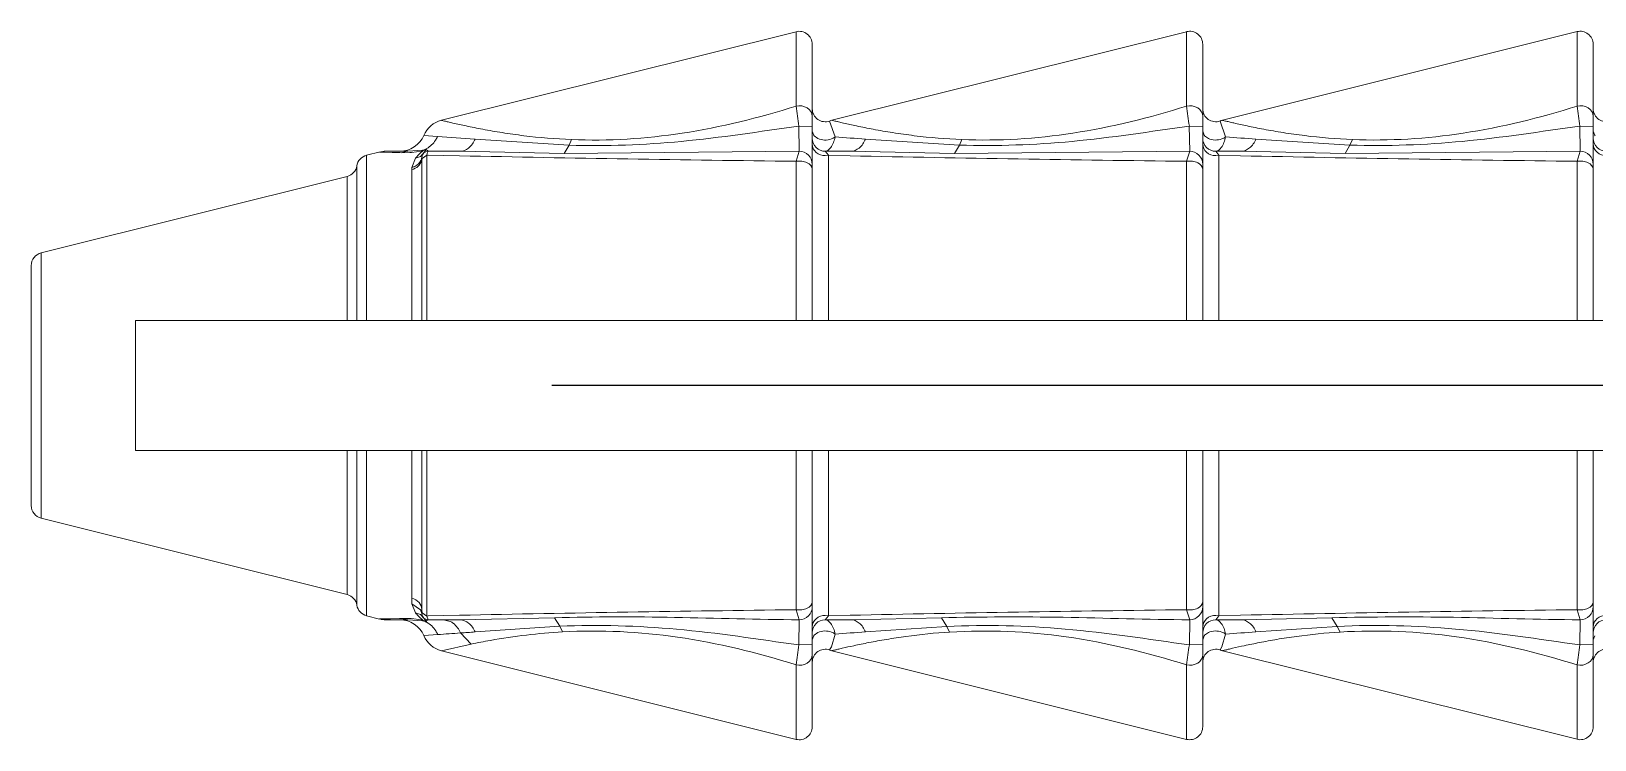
# Model space of a CAD drawing. Extents: x 8886 to 9306, y -19565 to -18971.
# Drawn here: x 8908.77 to 8917.78, y -19231.34 to -19227.26 of the extents above; entities that cross this region are included whole.
import ezdxf

# ---------------------------------------------------------------- set-up
doc = ezdxf.new("R2010")
doc.units = 0
doc.header["$MEASUREMENT"] = 0
doc.linetypes.add('CENTER', pattern=[47.5, 22, -8.5, 8.5, -8.5])
doc.linetypes.add('HIDDEN2', pattern=[4.7625, 3.175, -1.5875])
doc.layers.add('02___PRT_ALL_AXES', color=7, linetype='CONTINUOUS')
doc.layers.add('1', color=4, linetype='HIDDEN2', lineweight=13)

msp = doc.modelspace()

# ---------------------------------------------------------------- linework, layer by layer
at = {"layer": '02___PRT_ALL_AXES', "color": 1, "linetype": 'CENTER'}
msp.add_line((8950.7705, -19229.2976), (8909.5205, -19229.2976), dxfattribs=at)
at = {"layer": '1', "color": 7, "linetype": 'Continuous'}
for p, q in [((8911.135, -19227.7691), (8913.1782, -19227.2582)), ((8913.1782, -19227.2582), (8913.1782, -19227.6873)), ((8913.385, -19227.769), (8915.4282, -19227.2582)), ((8915.4282, -19227.6873), (8915.4282, -19227.2582)), ((8915.635, -19227.769), (8917.6782, -19227.2581)), ((8917.6782, -19227.6872), (8917.6782, -19227.2581)), ((8913.2713, -19227.3311), (8913.2714, -19228.9224)), ((8915.5214, -19228.9224), (8915.5213, -19227.3309)), ((8917.7714, -19228.9223), (8917.7713, -19227.3308)), ((8913.1942, -19227.8023), (8913.1962, -19227.9474)), ((8913.1942, -19227.8023), (8913.2714, -19227.8047)), ((8913.2714, -19227.8312), (8913.28, -19227.8552)), ((8913.403, -19227.8649), (8913.3718, -19227.7738)), ((8915.4462, -19227.9474), (8915.4442, -19227.8022)), ((8915.5214, -19227.8046), (8915.4442, -19227.8022)), ((8915.5214, -19227.8311), (8915.53, -19227.8551)), ((8915.653, -19227.8648), (8915.6218, -19227.7738)), ((8917.6962, -19227.9473), (8917.6942, -19227.8021)), ((8917.7714, -19227.8045), (8917.6942, -19227.8021)), ((8917.7714, -19227.831), (8917.78, -19227.8551)), ((8911.112, -19227.8619), (8911.0333, -19227.8561)), ((8911.8699, -19227.9122), (8911.3282, -19227.8771)), ((8911.842, -19227.9607), (8911.8699, -19227.9122)), ((8911.8839, -19227.8801), (8911.8699, -19227.9122)), ((8913.2821, -19227.8578), (8913.304, -19227.8737)), ((8914.1199, -19227.9121), (8913.5782, -19227.877)), ((8914.092, -19227.9606), (8914.1199, -19227.9121)), ((8914.1339, -19227.88), (8914.1199, -19227.9121)), ((8915.5321, -19227.8577), (8915.554, -19227.8736)), ((8916.3699, -19227.912), (8915.8282, -19227.877)), ((8916.342, -19227.9606), (8916.3699, -19227.912)), ((8916.3839, -19227.88), (8916.3699, -19227.912)), ((8910.7032, -19227.9708), (8910.7813, -19227.9513)), ((8910.7032, -19228.9225), (8910.7032, -19227.9708)), ((8910.7785, -19227.952), (8910.8058, -19227.9528)), ((8910.8058, -19227.9528), (8910.851, -19227.9542)), ((8910.8148, -19227.9475), (8910.9414, -19227.9475)), ((8910.851, -19227.9542), (8910.8942, -19227.9554)), ((8910.8942, -19227.9554), (8910.9051, -19227.9557)), ((8910.9051, -19227.9557), (8910.9291, -19227.9484)), ((8910.9051, -19227.9557), (8910.9535, -19227.9554)), ((8910.9414, -19227.9475), (8911.0254, -19227.9414)), ((8910.9625, -19227.955), (8911.0194, -19227.9475)), ((8910.9651, -19228.0401), (8910.9857, -19227.9875)), ((8910.9857, -19227.9875), (8911.0069, -19227.9634)), ((8910.9857, -19227.9875), (8911.0092, -19227.98)), ((8911.0127, -19227.9579), (8911.0248, -19227.9473)), ((8911.017, -19227.9749), (8911.0284, -19227.9631)), ((8911.02, -19228.0009), (8911.0215, -19227.9874)), ((8911.0214, -19228.9225), (8911.0214, -19227.9875)), ((8911.0244, -19227.9882), (8911.0214, -19228.0013)), ((8911.0498, -19227.9693), (8911.0244, -19227.9882)), ((8911.0254, -19227.9414), (8911.0345, -19227.9393)), ((8911.0269, -19227.9456), (8911.0348, -19227.9419)), ((8911.0323, -19227.9575), (8911.0446, -19227.9385)), ((8911.0589, -19227.9475), (8911.0474, -19227.9382)), ((8911.0498, -19227.9693), (8911.0524, -19227.9579)), ((8911.0498, -19228.9225), (8911.0498, -19227.9693)), ((8911.0498, -19227.9693), (8911.0582, -19227.9695)), ((8911.0524, -19227.9579), (8911.0589, -19227.9475)), ((8911.0582, -19227.9695), (8911.2391, -19227.9736)), ((8911.0589, -19227.9475), (8911.2421, -19227.9475)), ((8911.842, -19227.9607), (8911.2421, -19227.9475)), ((8913.1962, -19227.9474), (8911.842, -19227.9607)), ((8913.1962, -19227.9474), (8913.1782, -19228.0052)), ((8913.1782, -19228.0052), (8913.1782, -19228.9224)), ((8913.3464, -19227.9474), (8913.4921, -19227.9474)), ((8913.3646, -19227.9707), (8913.3464, -19227.9474)), ((8913.3467, -19227.9726), (8913.3646, -19227.9707)), ((8913.3646, -19228.9224), (8913.3646, -19227.9707)), ((8913.3646, -19227.9707), (8913.4897, -19227.9735)), ((8914.092, -19227.9606), (8913.4921, -19227.9474)), ((8915.4462, -19227.9474), (8914.092, -19227.9606)), ((8915.4282, -19228.0051), (8915.4462, -19227.9474)), ((8915.4282, -19228.9224), (8915.4282, -19228.0051)), ((8915.5964, -19227.9474), (8915.7421, -19227.9474)), ((8915.6146, -19227.9706), (8915.5964, -19227.9474)), ((8915.5967, -19227.9725), (8915.6146, -19227.9706)), ((8915.6146, -19228.9224), (8915.6146, -19227.9706)), ((8915.6146, -19227.9706), (8915.7397, -19227.9734)), ((8916.342, -19227.9606), (8915.7421, -19227.9474)), ((8917.6962, -19227.9473), (8916.342, -19227.9606)), ((8917.6782, -19228.0051), (8917.6962, -19227.9473)), ((8917.6782, -19228.9223), (8917.6782, -19228.0051)), ((8908.8282, -19228.5334), (8910.5915, -19228.0925)), ((8910.5915, -19228.0925), (8910.5915, -19228.9225)), ((8910.6473, -19228.0317), (8910.6474, -19228.9225)), ((8910.9646, -19228.0525), (8910.9651, -19228.0401)), ((8910.9647, -19228.9225), (8910.9646, -19228.0525)), ((8908.8282, -19230.0618), (8908.8282, -19228.5334)), ((8908.7714, -19229.989), (8908.7714, -19228.6062)), ((8925.8714, -19228.922), (8909.3714, -19228.9226)), ((8909.3714, -19229.6726), (8909.3714, -19228.9226)), ((8925.8714, -19229.672), (8909.3714, -19229.6726)), ((8910.5915, -19229.6725), (8910.5916, -19230.5025)), ((8910.6474, -19229.6725), (8910.6474, -19230.5634)), ((8910.7033, -19230.6242), (8910.7032, -19229.6725)), ((8910.9648, -19230.5244), (8910.9648, -19229.6725)), ((8911.0215, -19230.5937), (8911.0214, -19229.6725)), ((8911.0499, -19230.6258), (8911.0498, -19229.6725)), ((8913.1782, -19229.6724), (8913.1783, -19230.5897)), ((8913.2714, -19229.6724), (8913.2715, -19231.2638)), ((8913.3646, -19230.6242), (8913.3646, -19229.6724)), ((8915.4283, -19230.5896), (8915.4282, -19229.6724)), ((8915.5215, -19231.2638), (8915.5214, -19229.6724)), ((8915.6146, -19230.6241), (8915.6146, -19229.6724)), ((8917.6783, -19230.5895), (8917.6782, -19229.6723)), ((8917.7715, -19231.2637), (8917.7714, -19229.6723)), ((8908.8282, -19230.0618), (8910.5916, -19230.5025)), ((8910.9651, -19230.5549), (8910.9648, -19230.5244)), ((8910.7033, -19230.6242), (8910.7787, -19230.6431)), ((8910.8406, -19230.6412), (8910.8941, -19230.6396)), ((8910.8941, -19230.6396), (8910.9054, -19230.6393)), ((8910.9417, -19230.6475), (8910.9054, -19230.6393)), ((8910.9054, -19230.6393), (8910.9521, -19230.6395)), ((8910.9651, -19230.5549), (8911.0148, -19230.5907)), ((8910.9858, -19230.6075), (8910.9651, -19230.5549)), ((8910.9858, -19230.6075), (8911.0093, -19230.615)), ((8911.027, -19230.6493), (8911.006, -19230.6305)), ((8911.0171, -19230.6201), (8911.0285, -19230.6319)), ((8911.0246, -19230.6069), (8911.0215, -19230.5938)), ((8911.0499, -19230.6258), (8911.0246, -19230.6069)), ((8911.0344, -19230.6407), (8911.0301, -19230.6341)), ((8911.0583, -19230.6256), (8911.0499, -19230.6258)), ((8911.059, -19230.6475), (8911.0499, -19230.6258)), ((8911.1442, -19230.6236), (8911.0583, -19230.6256)), ((8911.2391, -19230.6214), (8911.1442, -19230.6236)), ((8911.2422, -19230.6475), (8911.787, -19230.6354)), ((8911.787, -19230.6354), (8911.8172, -19230.6846)), ((8913.1783, -19230.5897), (8913.1963, -19230.6474)), ((8913.3465, -19230.6474), (8913.3646, -19230.6242)), ((8913.3468, -19230.6222), (8913.3646, -19230.6242)), ((8913.4898, -19230.6214), (8913.3646, -19230.6242)), ((8913.4921, -19230.6474), (8914.0153, -19230.6358)), ((8914.0153, -19230.6358), (8914.0465, -19230.6854)), ((8915.4463, -19230.6474), (8915.4283, -19230.5896)), ((8915.5965, -19230.6474), (8915.6146, -19230.6241)), ((8915.5968, -19230.6222), (8915.6146, -19230.6241)), ((8915.7398, -19230.6213), (8915.6146, -19230.6241)), ((8915.7421, -19230.6474), (8916.2653, -19230.6358)), ((8916.2653, -19230.6358), (8916.2965, -19230.6854)), ((8917.6963, -19230.6473), (8917.6783, -19230.5895)), ((8910.7785, -19230.643), (8910.8406, -19230.6412)), ((8910.8149, -19230.6475), (8910.9417, -19230.6475)), ((8910.9417, -19230.6475), (8911.0255, -19230.6535)), ((8910.9604, -19230.6399), (8911.0199, -19230.6476)), ((8911.0255, -19230.6535), (8911.0413, -19230.6573)), ((8911.027, -19230.6493), (8911.0365, -19230.6537)), ((8911.0466, -19230.6582), (8911.0344, -19230.6407)), ((8911.0415, -19230.6562), (8911.0462, -19230.6582)), ((8911.0466, -19230.6582), (8911.0535, -19230.6497)), ((8911.059, -19230.6475), (8911.2422, -19230.6475)), ((8911.1466, -19230.6475), (8911.1854, -19230.6567)), ((8911.3062, -19230.7875), (8911.2446, -19230.7235)), ((8911.3283, -19230.7179), (8911.8172, -19230.6846)), ((8911.8329, -19230.7173), (8911.8172, -19230.6846)), ((8913.1963, -19230.6474), (8913.1943, -19230.7926)), ((8913.2822, -19230.7371), (8913.3042, -19230.7211)), ((8913.3465, -19230.6474), (8913.4921, -19230.6474)), ((8913.5783, -19230.7178), (8914.0465, -19230.6854)), ((8914.0629, -19230.7184), (8914.0465, -19230.6854)), ((8915.4443, -19230.7925), (8915.4463, -19230.6474)), ((8915.5322, -19230.737), (8915.5542, -19230.7211)), ((8915.5965, -19230.6474), (8915.7421, -19230.6474)), ((8915.8283, -19230.7177), (8916.2965, -19230.6854)), ((8916.3129, -19230.7183), (8916.2965, -19230.6854)), ((8917.6943, -19230.7924), (8917.6963, -19230.6473)), ((8911.0334, -19230.7389), (8911.1137, -19230.733)), ((8911.1351, -19230.8259), (8911.3062, -19230.7875)), ((8913.1943, -19230.7926), (8913.2715, -19230.7902)), ((8913.2715, -19230.7637), (8913.2802, -19230.7396)), ((8913.3715, -19230.8217), (8913.3816, -19230.8036)), ((8913.3816, -19230.8036), (8913.4031, -19230.73)), ((8915.5215, -19230.7901), (8915.4443, -19230.7925)), ((8915.5215, -19230.7636), (8915.5302, -19230.7396)), ((8915.6215, -19230.8217), (8915.6316, -19230.8035)), ((8915.6316, -19230.8035), (8915.6531, -19230.7299)), ((8917.7715, -19230.79), (8917.6943, -19230.7924)), ((8917.7715, -19230.7636), (8917.7802, -19230.7395)), ((8911.1351, -19230.8259), (8913.1783, -19231.3366)), ((8913.1783, -19230.9075), (8913.1783, -19231.3366)), ((8913.3851, -19230.8258), (8915.4283, -19231.3366)), ((8915.4283, -19231.3366), (8915.4283, -19230.9075)), ((8915.6351, -19230.8258), (8917.6783, -19231.3365)), ((8917.6783, -19231.3365), (8917.6783, -19230.9074))]:
    msp.add_line(p, q, dxfattribs=at)
for centre, radius, start, end in [((8913.1963, -19227.331), 0.075, 0.0019, 104.03814), ((8915.4463, -19227.3309), 0.075, 0.0019, 104.03814), ((8917.6963, -19227.3308), 0.075, 0.0019, 104.03814), ((8934.2261, -19224.8168), 21.2427, 187.76614, 188.07914), ((8913.3464, -19227.7024), 0.075, 180.0019, 289.47312), ((8943.0607, -19223.8999), 27.8908, 187.80444, 188.04284), ((8915.5964, -19227.7023), 0.075, 180.0019, 289.47312), ((8945.3107, -19223.8998), 27.8908, 187.80444, 188.04284), ((8917.8464, -19227.7023), 0.075, 180.0019, 289.47312), ((8911.1714, -19227.9146), 0.15, 104.03814, 157.02324), ((8913.4214, -19227.9145), 0.15, 104.03814, 109.47313), ((8915.6714, -19227.9145), 0.15, 104.03814, 109.47313), ((8910.8952, -19227.7975), 0.15, 270.0019, 337.02324), ((8910.9889, -19227.8209), 0.1269, 291.09529, 298.84524), ((8911.062, -19227.9509), 0.0214, 137.35612, 140.92823), ((8911.0943, -19227.9082), 0.0557, 210.44943, 212.56298), ((8912.7, -19206.7833), 21.1384, 265.69154, 266.27897), ((8913.3464, -19227.8724), 0.075, 180.0019, 270.00191), ((8913.3195, -19227.8249), 0.0497, 217.47927, 221.28693), ((8914.8388, -19208.4384), 19.4795, 265.77298, 266.28928), ((8915.5964, -19227.8724), 0.075, 180.0019, 270.00193), ((8915.5695, -19227.8249), 0.0497, 217.47936, 221.28692), ((8917.0893, -19208.4319), 19.486, 265.77311, 266.28924), ((8917.8464, -19227.8723), 0.075, 180.0019, 270.00194), ((8917.8195, -19227.8248), 0.0497, 217.47935, 221.28691), ((8910.7214, -19228.0436), 0.075, 104.03814, 170.85566), ((8910.8149, -19228.0975), 0.15, 90.0019, 104.02791), ((8910.9415, -19228.0308), 0.0833, 90.01833, 98.52662), ((8910.9295, -19227.4119), 0.5441, 272.53104, 273.47713), ((8911.1876, -19228.1452), 0.2563, 133.03028, 134.82553), ((8910.9805, -19227.9278), 0.0596, 298.8318, 307.77713), ((8910.9597, -19227.9753), 0.0621, 336.74693, 349.06355), ((8910.9731, -19227.7442), 0.2085, 282.8252, 284.19886), ((8910.9622, -19227.9758), 0.0596, 349.10995, 354.5687), ((8911.0589, -19227.985), 0.0375, 90.0019, 174.58301), ((8910.9779, -19227.7632), 0.1889, 284.20819, 285.0349), ((8911.1333, -19228.082), 0.1729, 127.96759, 128.87297), ((8910.7269, -19226.686), 1.2905, 283.79023, 284.06433), ((8910.3152, -19226.4282), 1.676, 295.42738, 295.74216), ((8911.1539, -19228.3899), 0.4661, 103.70339, 104.07888), ((8915.2534, -19041.5473), 186.4694, 268.766435, 269.362341), ((8913.1964, -19228.0224), 0.075, 359.98511, 90.1786), ((8917.5105, -19041.0827), 186.9341, 268.767502, 269.361742), ((8915.4464, -19228.0223), 0.075, 359.98511, 90.17767), ((8919.7605, -19041.0826), 186.9341, 268.767502, 269.361742), ((8917.6964, -19228.0223), 0.075, 359.98511, 90.17767), ((8910.5733, -19228.0197), 0.075, 284.03814, 350.85566), ((8908.8464, -19228.6061), 0.075, 104.03814, 180.0019), ((8908.8464, -19229.989), 0.075, 180.0019, 255.96566), ((8910.5734, -19230.5753), 0.075, 9.14814, 75.96566), ((8910.7215, -19230.5515), 0.075, 189.14814, 255.96566), ((8910.9293, -19231.1931), 0.554, 86.77927, 87.63938), ((8911.1443, -19230.4882), 0.1983, 216.96614, 220.87273), ((8911.167, -19230.469), 0.2281, 220.81393, 222.36134), ((8911.1806, -19230.4565), 0.2466, 222.3681, 224.90412), ((8910.9806, -19230.6672), 0.0596, 52.24171, 61.18238), ((8910.9589, -19230.6201), 0.0631, 23.2354, 27.71386), ((8910.9598, -19230.6197), 0.0621, 10.82725, 23.25847), ((8910.9623, -19230.6192), 0.0596, 5.42542, 10.77889), ((8909.1985, -19230.5918), 1.823, 359.70757, 359.9957), ((8911.059, -19230.61), 0.0375, 185.41986, 270.0019), ((8910.8986, -19230.7254), 0.1601, 34.77442, 35.73395), ((8915.7547, -19446.8663), 216.292, 90.682522, 91.196265), ((8913.1965, -19230.5725), 0.075, 269.82588, 0.01869), ((8918.0078, -19447.0709), 216.4967, 90.682702, 91.195799), ((8915.4465, -19230.5724), 0.075, 269.82597, 0.01869), ((8920.2578, -19447.0708), 216.4967, 90.682702, 91.195799), ((8917.6965, -19230.5723), 0.075, 269.82597, 0.01869), ((8910.8149, -19230.4975), 0.15, 255.96568, 270.0019), ((8910.8953, -19230.7975), 0.15, 22.98056, 90.0019), ((8910.9735, -19230.8507), 0.2084, 75.85518, 77.11776), ((8910.978, -19230.8326), 0.1897, 75.03118, 75.84787), ((8911.1008, -19230.6906), 0.0632, 149.08899, 150.7333), ((8910.9908, -19230.7737), 0.1265, 62.27405, 64.25181), ((8913.2652, -19259.59), 28.9371, 94.00404, 94.2638), ((8912.4752, -19248.4083), 17.7275, 93.70949, 93.98061), ((8913.3465, -19230.7224), 0.075, 90.0019, 180.0019), ((8915.0077, -19252.5687), 21.8977, 93.74283, 94.20213), ((8915.5965, -19230.7224), 0.075, 90.0019, 180.0019), ((8917.2608, -19252.6143), 21.9434, 93.74324, 94.20158), ((8917.8465, -19230.7223), 0.075, 90.0019, 180.0019), ((8911.1715, -19230.6804), 0.15, 202.98057, 255.96566), ((8940.3203, -19234.6244), 27.3954, 171.95964, 172.20235), ((8913.3465, -19230.8924), 0.075, 70.53068, 180.0019), ((8913.3196, -19230.7699), 0.0497, 138.74312, 142.49402), ((8935.9845, -19233.7082), 20.7461, 171.92081, 172.24131), ((8915.5965, -19230.8924), 0.075, 70.53068, 180.0019), ((8915.5696, -19230.7698), 0.0497, 138.743, 142.49378), ((8938.2345, -19233.7081), 20.7461, 171.92081, 172.24131), ((8917.8465, -19230.8923), 0.075, 70.53068, 180.0019), ((8913.4215, -19230.6803), 0.15, 250.53068, 255.96566), ((8915.6715, -19230.6802), 0.15, 250.53068, 255.96566), ((8913.1965, -19231.2639), 0.075, 255.96566, 0.0019), ((8915.4465, -19231.2638), 0.075, 255.96566, 0.0019), ((8917.6965, -19231.2637), 0.075, 255.96566, 0.0019)]:
    msp.add_arc(centre, radius, start, end, dxfattribs=at)
for points, knots in [([(8913.1782, -19227.6873), (8912.9639, -19227.7544), (8912.5373, -19227.8612), (8912.097, -19227.8887), (8911.8839, -19227.8802)], [0, 0, 0, 0, 0.51277, 1, 1, 1, 1]), ([(8913.1782, -19227.6873), (8913.1995, -19227.6831), (8913.2435, -19227.6875), (8913.2714, -19227.7265), (8913.2714, -19227.7448)], [0, 0, 0, 0, 0.543179, 1, 1, 1, 1]), ([(8915.4282, -19227.6873), (8915.2139, -19227.7543), (8914.7873, -19227.8611), (8914.347, -19227.8887), (8914.1339, -19227.8801)], [0, 0, 0, 0, 0.512746, 1, 1, 1, 1]), ([(8915.5214, -19227.7447), (8915.5214, -19227.7264), (8915.4935, -19227.6875), (8915.4495, -19227.683), (8915.4282, -19227.6873)], [0, 0, 0, 0, 0.456821, 1, 1, 1, 1]), ([(8917.6782, -19227.6872), (8917.4639, -19227.7543), (8917.0373, -19227.861), (8916.597, -19227.8886), (8916.3839, -19227.88)], [0, 0, 0, 0, 0.512746, 1, 1, 1, 1]), ([(8917.7714, -19227.7446), (8917.7714, -19227.7263), (8917.7435, -19227.6874), (8917.6995, -19227.683), (8917.6782, -19227.6872)], [0, 0, 0, 0, 0.456821, 1, 1, 1, 1]), ([(8911.8839, -19227.8802), (8911.792, -19227.8765), (8911.6585, -19227.8654), (8911.4886, -19227.8413), (8911.3778, -19227.822), (8911.2833, -19227.8031), (8911.2169, -19227.7882), (8911.1754, -19227.7789), (8911.1548, -19227.7736), (8911.1421, -19227.7713), (8911.1365, -19227.7691), (8911.135, -19227.7691)], [0, 0, 0, 0, 0.363693, 0.529141, 0.679059, 0.808382, 0.910339, 0.948518, 0.976754, 0.994126, 1, 1, 1, 1]), ([(8913.1942, -19227.8023), (8912.9692, -19227.8341), (8912.5308, -19227.9024), (8912.0861, -19227.9187), (8911.8699, -19227.9122)], [0, 0, 0, 0, 0.512254, 1, 1, 1, 1]), ([(8914.1339, -19227.8801), (8914.042, -19227.8764), (8913.9085, -19227.8653), (8913.7386, -19227.8413), (8913.6278, -19227.8219), (8913.5333, -19227.803), (8913.4669, -19227.7882), (8913.4254, -19227.7788), (8913.4048, -19227.7735), (8913.3921, -19227.7713), (8913.3865, -19227.769), (8913.385, -19227.769)], [0, 0, 0, 0, 0.363693, 0.529141, 0.679059, 0.808383, 0.91034, 0.948519, 0.976754, 0.994126, 1, 1, 1, 1]), ([(8915.4442, -19227.8022), (8915.2192, -19227.834), (8914.7808, -19227.9024), (8914.3361, -19227.9186), (8914.1199, -19227.9121)], [0, 0, 0, 0, 0.512253, 1, 1, 1, 1]), ([(8916.3839, -19227.88), (8916.292, -19227.8763), (8916.1585, -19227.8652), (8915.9886, -19227.8412), (8915.8778, -19227.8219), (8915.7833, -19227.803), (8915.7169, -19227.7881), (8915.6754, -19227.7787), (8915.6548, -19227.7734), (8915.6421, -19227.7712), (8915.6365, -19227.7689), (8915.635, -19227.769)], [0, 0, 0, 0, 0.363693, 0.529141, 0.679059, 0.808383, 0.91034, 0.948519, 0.976754, 0.994126, 1, 1, 1, 1]), ([(8917.6942, -19227.8021), (8917.4692, -19227.8339), (8917.0308, -19227.9023), (8916.5861, -19227.9185), (8916.3699, -19227.912)], [0, 0, 0, 0, 0.512253, 1, 1, 1, 1]), ([(8911.0431, -19227.938), (8911.0437, -19227.9377), (8911.0447, -19227.9372), (8911.0458, -19227.9367), (8911.0463, -19227.9364)], [0, 0, 0, 0, 0.501452, 1, 1, 1, 1]), ([(8911.0435, -19227.9371), (8911.044, -19227.937), (8911.0449, -19227.9368), (8911.0458, -19227.9365), (8911.0463, -19227.9364)], [0, 0, 0, 0, 0.509289, 1, 1, 1, 1]), ([(8911.0501, -19227.9321), (8911.0706, -19227.9208), (8911.0943, -19227.8974), (8911.1088, -19227.8694), (8911.112, -19227.8619)], [0, 0, 0, 0, 0.741748, 1, 1, 1, 1]), ([(8911.2421, -19227.9475), (8911.2596, -19227.9475), (8911.2984, -19227.9308), (8911.3199, -19227.8966), (8911.3282, -19227.8771)], [0, 0, 0, 0, 0.453579, 1, 1, 1, 1]), ([(8913.2714, -19227.9073), (8913.2714, -19227.9244), (8913.29, -19227.9611), (8913.3279, -19227.9727), (8913.3467, -19227.9726)], [0, 0, 0, 0, 0.475547, 1, 1, 1, 1]), ([(8913.304, -19227.8737), (8913.3275, -19227.8847), (8913.3663, -19227.8859), (8913.3967, -19227.8699), (8913.403, -19227.8649)], [0, 0, 0, 0, 0.763084, 1, 1, 1, 1]), ([(8913.3464, -19227.9474), (8913.3589, -19227.9474), (8913.3886, -19227.9194), (8913.3981, -19227.8866), (8913.403, -19227.8649)], [0, 0, 0, 0, 0.361329, 1, 1, 1, 1]), ([(8913.4921, -19227.9474), (8913.5096, -19227.9474), (8913.5484, -19227.9307), (8913.5699, -19227.8965), (8913.5782, -19227.877)], [0, 0, 0, 0, 0.453579, 1, 1, 1, 1]), ([(8915.5214, -19227.9072), (8915.5214, -19227.9243), (8915.54, -19227.961), (8915.5779, -19227.9726), (8915.5967, -19227.9725)], [0, 0, 0, 0, 0.475547, 1, 1, 1, 1]), ([(8915.554, -19227.8736), (8915.5775, -19227.8846), (8915.6163, -19227.8859), (8915.6467, -19227.8698), (8915.653, -19227.8648)], [0, 0, 0, 0, 0.763084, 1, 1, 1, 1]), ([(8915.5964, -19227.9474), (8915.6089, -19227.9474), (8915.6386, -19227.9193), (8915.6481, -19227.8865), (8915.653, -19227.8648)], [0, 0, 0, 0, 0.361333, 1, 1, 1, 1]), ([(8915.7421, -19227.9474), (8915.7596, -19227.9474), (8915.7984, -19227.9306), (8915.8199, -19227.8964), (8915.8282, -19227.877)], [0, 0, 0, 0, 0.453579, 1, 1, 1, 1]), ([(8917.7714, -19227.9072), (8917.7714, -19227.9243), (8917.79, -19227.9609), (8917.8279, -19227.9726), (8917.8467, -19227.9725)], [0, 0, 0, 0, 0.475547, 1, 1, 1, 1]), ([(8910.9647, -19228.0525), (8910.9779, -19228.0496), (8911.0027, -19228.0373), (8911.0171, -19228.0133), (8911.02, -19228.0009)], [0, 0, 0, 0, 0.514717, 1, 1, 1, 1]), ([(8910.9651, -19228.0401), (8910.9708, -19228.0389), (8910.9921, -19228.0322), (8911.0103, -19228.015), (8911.0168, -19227.9998)], [0, 0, 0, 0, 0.262306, 1, 1, 1, 1]), ([(8911.0214, -19227.9831), (8911.0214, -19227.9828), (8911.0215, -19227.9823), (8911.0215, -19227.9817), (8911.0215, -19227.9815)], [0, 0, 0, 0, 0.522073, 1, 1, 1, 1]), ([(8911.0214, -19227.9875), (8911.0214, -19227.9867), (8911.0214, -19227.9852), (8911.0214, -19227.9838), (8911.0214, -19227.9831)], [0, 0, 0, 0, 0.539568, 1, 1, 1, 1]), ([(8911.0258, -19227.9425), (8911.0257, -19227.9423), (8911.0256, -19227.9419), (8911.0255, -19227.9416), (8911.0254, -19227.9414)], [0, 0, 0, 0, 0.540913, 1, 1, 1, 1]), ([(8911.0269, -19227.9456), (8911.0267, -19227.945), (8911.0264, -19227.944), (8911.026, -19227.9429), (8911.0258, -19227.9425)], [0, 0, 0, 0, 0.554402, 1, 1, 1, 1]), ([(8911.0348, -19227.9419), (8911.0348, -19227.9416), (8911.0347, -19227.941), (8911.0346, -19227.9403), (8911.0346, -19227.9401)], [0, 0, 0, 0, 0.552588, 1, 1, 1, 1]), ([(8911.0446, -19227.9385), (8911.0448, -19227.9383), (8911.045, -19227.938), (8911.0453, -19227.9376), (8911.0454, -19227.9374)], [0, 0, 0, 0, 0.492789, 1, 1, 1, 1]), ([(8913.1782, -19228.0052), (8913.1893, -19228.0035), (8913.2117, -19228.0035), (8913.2477, -19228.0123), (8913.2714, -19228.0356), (8913.2714, -19228.0513)], [0, 0, 0, 0, 0.29886, 0.581353, 1, 1, 1, 1]), ([(8915.5214, -19228.0513), (8915.5214, -19228.0355), (8915.4977, -19228.0122), (8915.4617, -19228.0034), (8915.4393, -19228.0034), (8915.4282, -19228.0051)], [0, 0, 0, 0, 0.418647, 0.70114, 1, 1, 1, 1]), ([(8917.7714, -19228.0512), (8917.7714, -19228.0354), (8917.7477, -19228.0121), (8917.7117, -19228.0033), (8917.6893, -19228.0033), (8917.6782, -19228.0051)], [0, 0, 0, 0, 0.418647, 0.70114, 1, 1, 1, 1]), ([(8910.9648, -19230.5244), (8910.9801, -19230.5278), (8911.009, -19230.543), (8911.0216, -19230.574), (8911.0216, -19230.5885)], [0, 0, 0, 0, 0.519135, 1, 1, 1, 1]), ([(8913.1783, -19230.5897), (8913.1894, -19230.5914), (8913.2118, -19230.5914), (8913.2478, -19230.5826), (8913.2715, -19230.5593), (8913.2715, -19230.5435)], [0, 0, 0, 0, 0.29886, 0.581353, 1, 1, 1, 1]), ([(8915.5215, -19230.5435), (8915.5215, -19230.5592), (8915.4978, -19230.5825), (8915.4618, -19230.5913), (8915.4394, -19230.5913), (8915.4283, -19230.5896)], [0, 0, 0, 0, 0.418647, 0.70114, 1, 1, 1, 1]), ([(8917.7715, -19230.5434), (8917.7715, -19230.5592), (8917.7478, -19230.5824), (8917.7118, -19230.5912), (8917.6894, -19230.5913), (8917.6783, -19230.5895)], [0, 0, 0, 0, 0.418647, 0.70114, 1, 1, 1, 1]), ([(8911.787, -19230.6354), (8912.0175, -19230.6302), (8912.4874, -19230.6289), (8912.957, -19230.6471), (8913.1963, -19230.6474)], [0, 0, 0, 0, 0.490666, 1, 1, 1, 1]), ([(8913.2715, -19230.6876), (8913.2715, -19230.6705), (8913.2901, -19230.6338), (8913.328, -19230.6222), (8913.3468, -19230.6222)], [0, 0, 0, 0, 0.475546, 1, 1, 1, 1]), ([(8914.0153, -19230.6358), (8914.2492, -19230.6304), (8914.7264, -19230.6283), (8915.2032, -19230.647), (8915.4463, -19230.6474)], [0, 0, 0, 0, 0.49043, 1, 1, 1, 1]), ([(8915.5215, -19230.6875), (8915.5215, -19230.6704), (8915.5401, -19230.6337), (8915.578, -19230.6221), (8915.5968, -19230.6222)], [0, 0, 0, 0, 0.475546, 1, 1, 1, 1]), ([(8916.2653, -19230.6358), (8916.4992, -19230.6303), (8916.9764, -19230.6283), (8917.4532, -19230.647), (8917.6963, -19230.6473)], [0, 0, 0, 0, 0.49043, 1, 1, 1, 1]), ([(8917.7715, -19230.6874), (8917.7715, -19230.6703), (8917.7901, -19230.6337), (8917.828, -19230.622), (8917.8468, -19230.6221)], [0, 0, 0, 0, 0.475546, 1, 1, 1, 1]), ([(8911.0255, -19230.6535), (8911.0258, -19230.653), (8911.0263, -19230.6516), (8911.0267, -19230.6502), (8911.027, -19230.6493)], [0, 0, 0, 0, 0.407393, 1, 1, 1, 1]), ([(8911.0365, -19230.6537), (8911.0373, -19230.6542), (8911.039, -19230.655), (8911.0406, -19230.6558), (8911.0415, -19230.6562)], [0, 0, 0, 0, 0.495181, 1, 1, 1, 1]), ([(8911.0413, -19230.6573), (8911.0422, -19230.6575), (8911.0439, -19230.6579), (8911.0456, -19230.6583), (8911.0464, -19230.6585)], [0, 0, 0, 0, 0.511188, 1, 1, 1, 1]), ([(8911.0496, -19230.6617), (8911.0708, -19230.6728), (8911.0955, -19230.6966), (8911.1104, -19230.7253), (8911.1136, -19230.733)], [0, 0, 0, 0, 0.741235, 1, 1, 1, 1]), ([(8911.1854, -19230.6567), (8911.1917, -19230.6598), (8911.2173, -19230.676), (8911.2355, -19230.7023), (8911.2446, -19230.7235)], [0, 0, 0, 0, 0.233648, 1, 1, 1, 1]), ([(8911.2422, -19230.6475), (8911.2597, -19230.6475), (8911.2985, -19230.6642), (8911.32, -19230.6984), (8911.3283, -19230.7179)], [0, 0, 0, 0, 0.453587, 1, 1, 1, 1]), ([(8911.3062, -19230.7875), (8911.3429, -19230.78), (8911.517, -19230.7465), (8911.6935, -19230.7251), (8911.833, -19230.7173)], [0, 0, 0, 0, 0.211688, 1, 1, 1, 1]), ([(8911.8172, -19230.6846), (8912.0414, -19230.6757), (8912.504, -19230.6884), (8912.9599, -19230.7595), (8913.1943, -19230.7926)], [0, 0, 0, 0, 0.486647, 1, 1, 1, 1]), ([(8911.833, -19230.7173), (8912.0535, -19230.7049), (8912.5115, -19230.7278), (8912.9551, -19230.8377), (8913.1783, -19230.9075)], [0, 0, 0, 0, 0.485735, 1, 1, 1, 1]), ([(8913.3042, -19230.7211), (8913.3277, -19230.7101), (8913.3664, -19230.7089), (8913.3968, -19230.725), (8913.4031, -19230.73)], [0, 0, 0, 0, 0.763069, 1, 1, 1, 1]), ([(8913.4031, -19230.73), (8913.3983, -19230.7083), (8913.3887, -19230.6755), (8913.359, -19230.6474), (8913.3465, -19230.6474)], [0, 0, 0, 0, 0.638661, 1, 1, 1, 1]), ([(8913.3851, -19230.8258), (8913.3864, -19230.8258), (8913.3913, -19230.8239), (8913.4026, -19230.8219), (8913.4208, -19230.8172), (8913.4577, -19230.8088), (8913.5172, -19230.7953), (8913.6022, -19230.7779), (8913.7023, -19230.7596), (8913.8571, -19230.7359), (8913.9788, -19230.7236), (8914.0629, -19230.7184)], [0, 0, 0, 0, 0.005733, 0.022634, 0.050208, 0.087616, 0.188099, 0.316481, 0.466261, 0.632439, 1, 1, 1, 1]), ([(8913.4921, -19230.6474), (8913.5097, -19230.6474), (8913.5485, -19230.6641), (8913.57, -19230.6983), (8913.5782, -19230.7178)], [0, 0, 0, 0, 0.453585, 1, 1, 1, 1]), ([(8914.0465, -19230.6854), (8914.2738, -19230.6756), (8914.7434, -19230.6867), (8915.2062, -19230.7589), (8915.4443, -19230.7925)], [0, 0, 0, 0, 0.486167, 1, 1, 1, 1]), ([(8914.0629, -19230.7184), (8914.2863, -19230.7045), (8914.7512, -19230.7254), (8915.2015, -19230.8365), (8915.4283, -19230.9075)], [0, 0, 0, 0, 0.485128, 1, 1, 1, 1]), ([(8915.5542, -19230.7211), (8915.5777, -19230.7101), (8915.6164, -19230.7089), (8915.6468, -19230.7249), (8915.6531, -19230.7299)], [0, 0, 0, 0, 0.763069, 1, 1, 1, 1]), ([(8915.6531, -19230.7299), (8915.6483, -19230.7082), (8915.6387, -19230.6754), (8915.609, -19230.6474), (8915.5965, -19230.6474)], [0, 0, 0, 0, 0.638655, 1, 1, 1, 1]), ([(8915.6351, -19230.8258), (8915.6364, -19230.8258), (8915.6413, -19230.8238), (8915.6526, -19230.8218), (8915.6708, -19230.8171), (8915.7077, -19230.8087), (8915.7672, -19230.7952), (8915.8522, -19230.7778), (8915.9523, -19230.7595), (8916.1071, -19230.7358), (8916.2288, -19230.7235), (8916.3129, -19230.7183)], [0, 0, 0, 0, 0.005733, 0.022634, 0.050208, 0.087616, 0.188099, 0.316481, 0.466261, 0.632439, 1, 1, 1, 1]), ([(8915.7421, -19230.6474), (8915.7597, -19230.6474), (8915.7985, -19230.6641), (8915.82, -19230.6983), (8915.8282, -19230.7177)], [0, 0, 0, 0, 0.453585, 1, 1, 1, 1]), ([(8916.2965, -19230.6854), (8916.5238, -19230.6755), (8916.9934, -19230.6866), (8917.4562, -19230.7588), (8917.6943, -19230.7924)], [0, 0, 0, 0, 0.486167, 1, 1, 1, 1]), ([(8916.3129, -19230.7183), (8916.5363, -19230.7044), (8917.0012, -19230.7254), (8917.4515, -19230.8364), (8917.6783, -19230.9074)], [0, 0, 0, 0, 0.485128, 1, 1, 1, 1]), ([(8913.1783, -19230.9075), (8913.1996, -19230.9118), (8913.2436, -19230.9073), (8913.2715, -19230.8684), (8913.2715, -19230.8501)], [0, 0, 0, 0, 0.543179, 1, 1, 1, 1]), ([(8915.5215, -19230.85), (8915.5215, -19230.8683), (8915.4936, -19230.9073), (8915.4496, -19230.9117), (8915.4283, -19230.9075)], [0, 0, 0, 0, 0.456821, 1, 1, 1, 1]), ([(8917.7715, -19230.8499), (8917.7715, -19230.8682), (8917.7436, -19230.9072), (8917.6996, -19230.9116), (8917.6783, -19230.9074)], [0, 0, 0, 0, 0.456821, 1, 1, 1, 1])]:
    msp.add_open_spline(points, degree=3, knots=knots, dxfattribs=at)
for points in [[(8913.3718, -19227.7738), (8913.3717, -19227.7736), (8913.3715, -19227.7734), (8913.3714, -19227.7731)], [(8915.6218, -19227.7738), (8915.6217, -19227.7735), (8915.6215, -19227.7733), (8915.6214, -19227.7731)], [(8911.0215, -19230.6077), (8911.0215, -19230.6096), (8911.0214, -19230.6116), (8911.0216, -19230.6135)], [(8911.0215, -19230.6011), (8911.0215, -19230.6033), (8911.0215, -19230.6055), (8911.0215, -19230.6077)], [(8911.0535, -19230.6497), (8911.0551, -19230.6485), (8911.057, -19230.6475), (8911.059, -19230.6475)]]:
    msp.add_open_spline(points, degree=3, dxfattribs=at)

doc.saveas('drawing.dxf')
